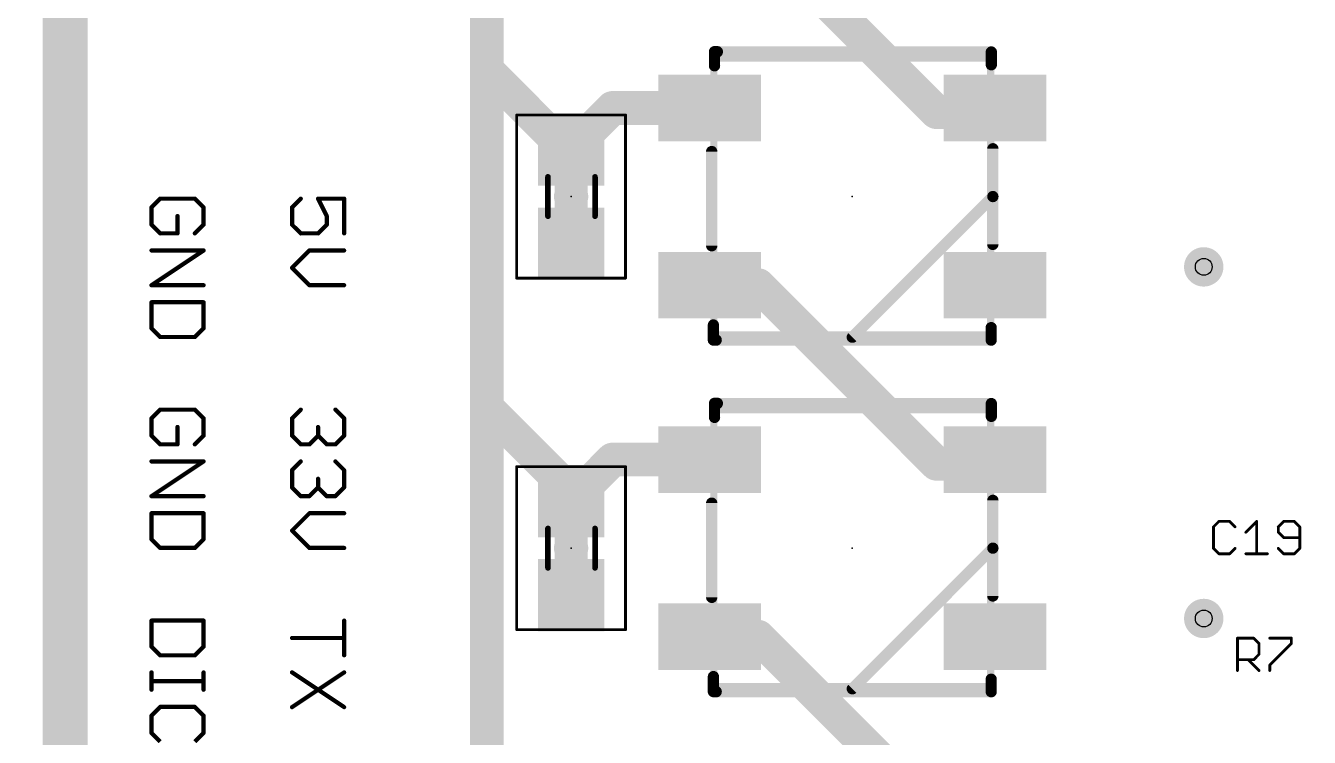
# Model space of a CAD drawing. Header units: inches. Extents: x 45 to 322, y 27 to 227.
# Drawn here: x 262.43 to 285.62, y 114.08 to 126.93 of the extents above; entities that cross this region are included whole.
import ezdxf

# ---------------------------------------------------------------- set-up
doc = ezdxf.new("R2010")
doc.units = ezdxf.units.IN
doc.header["$MEASUREMENT"] = 0
for name, color, linetype in [('1', 22, 'Continuous'), ('16', 175, 'Continuous'), ('18', 82, 'Continuous'), ('21', 253, 'Continuous'), ('23', 7, 'Continuous'), ('25', 253, 'Continuous'), ('29', 253, 'Continuous'), ('31', 253, 'Continuous'), ('35', 253, 'Continuous'), ('39', 22, 'Continuous'), ('44', 253, 'Continuous'), ('51', 253, 'Continuous')]:
    doc.layers.add(name, color=color, linetype=linetype)

# ---------------------------------------------------------------- blocks, each defined once
blk = doc.blocks.new('RECT')
blk.add_solid([(-0.5, -0.5), (0.5, -0.5), (-0.5, 0.5), (0.5, 0.5)])
blk = doc.blocks.new('ROUNDV')
at = {"const_width": 0.5}
blk.add_lwpolyline([(0, -0.25, 1), (0, 0.25, 1), (0, -0.25)], format="xyb", dxfattribs=at)

msp = doc.modelspace()

# ---------------------------------------------------------------- linework, layer by layer
for points in [[(284.592, 226.968), (247.092, 126.968), (284.592, 26.968)], [(284.592, 226.968), (322.092, 126.968), (284.592, 26.968)]]:
    msp.add_spline(points, degree=3)
at = {"layer": '1', "const_width": 0.61}
for points in [[(270.757, 132.738), (270.757, 126.134)], [(275.659, 128.598), (278.885, 125.372)], [(270.757, 126.134), (270.757, 120.038)], [(272.193, 124.698), (270.757, 126.134)], [(273.031, 125.448), (272.281, 124.698)], [(274.784, 125.448), (273.031, 125.448)], [(279.862, 125.372), (279.938, 125.448)], [(278.885, 125.372), (279.862, 125.372)], [(272.281, 124.698), (272.193, 124.698)], [(274.784, 122.248), (275.659, 122.248)], [(275.659, 122.248), (278.885, 119.022)], [(270.757, 120.038), (270.757, 113.688)], [(272.281, 118.514), (270.757, 120.038)], [(273.031, 119.098), (272.281, 118.348)], [(274.784, 119.098), (273.031, 119.098)], [(278.885, 119.022), (279.862, 119.022)], [(279.862, 119.022), (279.938, 119.098)], [(272.281, 118.348), (272.281, 118.514)], [(274.784, 115.898), (275.659, 115.898)], [(275.659, 115.898), (278.885, 112.672)]]:
    msp.add_lwpolyline(points, dxfattribs=at)
at = {"layer": '1', "const_width": 0.305}
for points in [[(270.909, 126.134, 1), (270.605, 126.134)], [(270.865, 126.242, 1), (270.649, 126.026)], [(270.605, 126.134, 1), (270.909, 126.134)], [(273.031, 125.6, 1), (273.031, 125.295)], [(273.139, 125.34, 1), (272.923, 125.556)], [(274.784, 125.295, 1), (274.784, 125.6)], [(280.046, 125.34, 1), (279.83, 125.556)], [(278.885, 125.524, 1), (278.885, 125.219)], [(278.777, 125.264, 1), (278.993, 125.48)], [(279.754, 125.48, 1), (279.97, 125.264)], [(279.862, 125.219, 1), (279.862, 125.524)], [(272.193, 124.85, 1), (272.193, 124.545)], [(272.085, 124.59, 1), (272.301, 124.806)], [(272.173, 124.806, 1), (272.389, 124.59)], [(272.281, 124.545, 1), (272.281, 124.85)], [(274.784, 122.4, 1), (274.784, 122.095)], [(275.767, 122.356, 1), (275.551, 122.14)], [(275.659, 122.095, 1), (275.659, 122.4)], [(270.909, 120.038, 1), (270.605, 120.038)], [(270.865, 120.146, 1), (270.649, 119.93)], [(270.605, 120.038, 1), (270.909, 120.038)], [(273.031, 119.25, 1), (273.031, 118.945)], [(273.139, 118.99, 1), (272.923, 119.206)], [(274.784, 118.945, 1), (274.784, 119.25)], [(278.885, 119.174, 1), (278.885, 118.869)], [(278.777, 118.914, 1), (278.993, 119.13)], [(279.754, 119.13, 1), (279.97, 118.914)], [(280.046, 118.99, 1), (279.83, 119.206)], [(279.862, 118.869, 1), (279.862, 119.174)], [(272.433, 118.514, 1), (272.129, 118.514)], [(272.173, 118.406, 1), (272.389, 118.622)], [(272.173, 118.456, 1), (272.389, 118.24)], [(272.129, 118.348, 1), (272.433, 118.348)], [(274.784, 116.05, 1), (274.784, 115.745)], [(275.767, 116.006, 1), (275.551, 115.79)], [(275.659, 115.745, 1), (275.659, 116.05)]]:
    msp.add_lwpolyline(points, format="xyb", dxfattribs=at)
at = {"layer": '16', "const_width": 0.813}
msp.add_lwpolyline([(263.137, 89.685), (263.137, 138.834)], dxfattribs=at)
at = {"layer": '21'}
for points, const_width in [([(274.872, 126.21), (274.872, 126.464)], 0.203), ([(274.872, 126.464), (274.923, 126.464)], 0.203), ([(274.923, 126.464), (274.923, 126.459)], 0.203), ([(274.923, 126.459), (279.873, 126.459)], 0.203), ([(279.873, 126.459), (279.873, 126.228)], 0.203), ([(279.901, 124.711), (279.901, 123.848)], 0.203), ([(274.821, 122.959), (274.821, 124.661)], 0.203), ([(272.311, 123.848), (272.25, 123.848)], 0.559), ([(279.901, 123.848), (277.361, 121.308)], 0.203), ([(279.901, 123.848), (279.901, 122.984)], 0.203), ([(274.851, 121.529), (274.851, 121.257)], 0.203), ([(279.87, 121.255), (279.87, 121.481)], 0.203), ([(274.851, 121.257), (274.902, 121.257)], 0.203), ([(274.902, 121.257), (274.902, 121.255)], 0.203), ([(274.902, 121.255), (279.87, 121.255)], 0.203), ([(274.872, 119.86), (274.872, 120.114)], 0.203), ([(274.872, 120.114), (274.923, 120.114)], 0.203), ([(274.923, 120.114), (274.923, 120.109)], 0.203), ([(274.923, 120.109), (279.873, 120.109)], 0.203), ([(279.873, 120.109), (279.873, 119.878)], 0.203), ([(274.821, 116.609), (274.821, 118.311)], 0.203), ([(279.901, 118.361), (279.901, 117.498)], 0.203), ([(272.311, 117.498), (272.25, 117.498)], 0.559), ([(279.901, 117.498), (277.361, 114.958)], 0.203), ([(279.901, 117.498), (279.901, 116.634)], 0.203), ([(274.851, 115.179), (274.851, 114.907)], 0.203), ([(279.87, 114.905), (279.87, 115.131)], 0.203), ([(274.851, 114.907), (274.902, 114.907)], 0.203), ([(274.902, 114.907), (274.902, 114.905)], 0.203), ([(274.902, 114.905), (279.87, 114.905)], 0.203)]:
    msp.add_lwpolyline(points, dxfattribs=dict(at, const_width=const_width))
for points, const_width in [([(274.923, 126.464, 1), (274.821, 126.464)], 0.102), ([(274.872, 126.515, 1), (274.872, 126.413)], 0.102), ([(274.973, 126.464, 1), (274.872, 126.464)], 0.102), ([(274.923, 126.51, 1), (274.923, 126.408)], 0.102), ([(274.872, 126.459, 1), (274.973, 126.459)], 0.102), ([(274.923, 126.413, 1), (274.923, 126.515)], 0.102), ([(279.924, 126.459, 1), (279.822, 126.459)], 0.102), ([(279.873, 126.408, 1), (279.873, 126.51)], 0.102), ([(274.821, 126.21, 1), (274.923, 126.21)], 0.102), ([(279.822, 126.228, 1), (279.924, 126.228)], 0.102), ([(279.952, 124.711, 1), (279.85, 124.711)], 0.102), ([(274.872, 124.661, 1), (274.77, 124.661)], 0.102), ([(272.25, 123.988, 1), (272.25, 123.708)], 0.279), ([(272.311, 123.708, 1), (272.311, 123.988)], 0.279), ([(279.952, 123.848, 1), (279.85, 123.848)], 0.102), ([(279.85, 123.848, 1), (279.952, 123.848)], 0.102), ([(279.937, 123.812, 1), (279.865, 123.884)], 0.102), ([(274.77, 122.959, 1), (274.872, 122.959)], 0.102), ([(279.85, 122.984, 1), (279.952, 122.984)], 0.102), ([(274.902, 121.529, 1), (274.801, 121.529)], 0.102), ([(279.921, 121.481, 1), (279.82, 121.481)], 0.102), ([(274.851, 121.308, 1), (274.851, 121.206)], 0.102), ([(274.801, 121.257, 1), (274.902, 121.257)], 0.102), ([(274.953, 121.257, 1), (274.851, 121.257)], 0.102), ([(274.902, 121.305, 1), (274.902, 121.204)], 0.102), ([(274.851, 121.255, 1), (274.953, 121.255)], 0.102), ([(274.902, 121.206, 1), (274.902, 121.308)], 0.102), ([(277.325, 121.344, 1), (277.397, 121.272)], 0.102), ([(279.82, 121.255, 1), (279.921, 121.255)], 0.102), ([(279.87, 121.204, 1), (279.87, 121.305)], 0.102), ([(274.923, 120.114, 1), (274.821, 120.114)], 0.102), ([(274.872, 120.165, 1), (274.872, 120.063)], 0.102), ([(274.973, 120.114, 1), (274.872, 120.114)], 0.102), ([(274.923, 120.16, 1), (274.923, 120.058)], 0.102), ([(274.872, 120.109, 1), (274.973, 120.109)], 0.102), ([(274.923, 120.063, 1), (274.923, 120.165)], 0.102), ([(279.924, 120.109, 1), (279.822, 120.109)], 0.102), ([(279.873, 120.058, 1), (279.873, 120.16)], 0.102), ([(274.821, 119.86, 1), (274.923, 119.86)], 0.102), ([(279.822, 119.878, 1), (279.924, 119.878)], 0.102), ([(274.872, 118.311, 1), (274.77, 118.311)], 0.102), ([(279.952, 118.361, 1), (279.85, 118.361)], 0.102), ([(272.25, 117.638, 1), (272.25, 117.358)], 0.279), ([(272.311, 117.358, 1), (272.311, 117.638)], 0.279), ([(279.952, 117.498, 1), (279.85, 117.498)], 0.102), ([(279.937, 117.462, 1), (279.865, 117.534)], 0.102), ([(279.85, 117.498, 1), (279.952, 117.498)], 0.102), ([(279.85, 116.634, 1), (279.952, 116.634)], 0.102), ([(274.77, 116.609, 1), (274.872, 116.609)], 0.102), ([(274.902, 115.179, 1), (274.801, 115.179)], 0.102), ([(277.325, 114.994, 1), (277.397, 114.922)], 0.102), ([(279.921, 115.131, 1), (279.82, 115.131)], 0.102), ([(274.851, 114.958, 1), (274.851, 114.856)], 0.102), ([(274.801, 114.907, 1), (274.902, 114.907)], 0.102), ([(274.953, 114.907, 1), (274.851, 114.907)], 0.102), ([(274.902, 114.955, 1), (274.902, 114.854)], 0.102), ([(274.851, 114.905, 1), (274.953, 114.905)], 0.102), ([(274.902, 114.856, 1), (274.902, 114.958)], 0.102), ([(279.82, 114.905, 1), (279.921, 114.905)], 0.102), ([(279.87, 114.854, 1), (279.87, 114.955)], 0.102)]:
    msp.add_lwpolyline(points, format="xyb", dxfattribs=dict(at, const_width=const_width))
at = {"layer": '23'}
for p in [(272.281, 123.848), (277.361, 123.848), (272.281, 117.498), (277.361, 117.498)]:
    msp.add_point(p, dxfattribs=at)
at = {"layer": '25'}
for points, const_width in [([(264.856, 123.81), (264.699, 123.653)], 0.0762), ([(264.699, 123.653), (264.699, 123.339)], 0.0762), ([(265.483, 123.81), (264.856, 123.81)], 0.0762), ([(265.64, 123.653), (265.483, 123.81)], 0.0762), ([(265.64, 123.339), (265.64, 123.653)], 0.0762), ([(267.239, 123.653), (267.396, 123.81)], 0.0762), ([(267.239, 123.339), (267.239, 123.653)], 0.0762), ([(268.18, 123.81), (267.709, 123.81)], 0.0762), ([(267.709, 123.81), (267.866, 123.496)], 0.0762), ([(268.18, 123.183), (268.18, 123.81)], 0.0762), ([(265.169, 123.183), (265.169, 123.496)], 0.0762), ([(267.866, 123.496), (267.866, 123.339)], 0.0762), ([(264.699, 123.339), (264.856, 123.183)], 0.0762), ([(264.856, 123.183), (265.169, 123.183)], 0.0762), ([(265.483, 123.183), (265.64, 123.339)], 0.0762), ([(267.396, 123.183), (267.239, 123.339)], 0.0762), ([(267.709, 123.183), (267.396, 123.183)], 0.0762), ([(267.866, 123.339), (267.709, 123.183)], 0.0762), ([(264.699, 122.874), (265.64, 122.874)], 0.0762), ([(265.64, 122.874), (264.699, 122.247)], 0.0762), ([(267.553, 122.874), (267.239, 122.561)], 0.0762), ([(268.18, 122.874), (267.553, 122.874)], 0.0762), ([(267.239, 122.561), (267.553, 122.247)], 0.0762), ([(264.699, 122.247), (265.64, 122.247)], 0.0762), ([(267.553, 122.247), (268.18, 122.247)], 0.0762), ([(265.64, 121.939), (264.699, 121.939)], 0.0762), ([(264.699, 121.939), (264.699, 121.468)], 0.0762), ([(265.64, 121.468), (265.64, 121.939)], 0.0762), ([(264.699, 121.468), (264.856, 121.312)], 0.0762), ([(264.856, 121.312), (265.483, 121.312)], 0.0762), ([(265.483, 121.312), (265.64, 121.468)], 0.0762), ([(264.856, 120), (264.699, 119.843)], 0.0762), ([(265.483, 120), (264.856, 120)], 0.0762), ([(265.64, 119.843), (265.483, 120)], 0.0762), ([(267.239, 119.843), (267.396, 120)], 0.0762), ([(268.023, 120), (268.18, 119.843)], 0.0762), ([(264.699, 119.843), (264.699, 119.529)], 0.0762), ([(265.169, 119.373), (265.169, 119.686)], 0.0762), ([(265.64, 119.529), (265.64, 119.843)], 0.0762), ([(267.239, 119.529), (267.239, 119.843)], 0.0762), ([(267.709, 119.529), (267.709, 119.686)], 0.0762), ([(268.18, 119.843), (268.18, 119.529)], 0.0762), ([(264.699, 119.529), (264.856, 119.373)], 0.0762), ([(265.483, 119.373), (265.64, 119.529)], 0.0762), ([(267.396, 119.373), (267.239, 119.529)], 0.0762), ([(267.709, 119.529), (267.553, 119.373)], 0.0762), ([(267.866, 119.373), (267.709, 119.529)], 0.0762), ([(268.18, 119.529), (268.023, 119.373)], 0.0762), ([(264.856, 119.373), (265.169, 119.373)], 0.0762), ([(267.553, 119.373), (267.396, 119.373)], 0.0762), ([(268.023, 119.373), (267.866, 119.373)], 0.0762), ([(264.699, 119.064), (265.64, 119.064)], 0.0762), ([(265.64, 119.064), (264.699, 118.437)], 0.0762), ([(267.239, 118.907), (267.396, 119.064)], 0.0762), ([(268.023, 119.064), (268.18, 118.907)], 0.0762), ([(267.239, 118.594), (267.239, 118.907)], 0.0762), ([(267.709, 118.594), (267.709, 118.751)], 0.0762), ([(268.18, 118.907), (268.18, 118.594)], 0.0762), ([(267.396, 118.437), (267.239, 118.594)], 0.0762), ([(267.709, 118.594), (267.553, 118.437)], 0.0762), ([(267.866, 118.437), (267.709, 118.594)], 0.0762), ([(268.18, 118.594), (268.023, 118.437)], 0.0762), ([(264.699, 118.437), (265.64, 118.437)], 0.0762), ([(267.553, 118.437), (267.396, 118.437)], 0.0762), ([(268.023, 118.437), (267.866, 118.437)], 0.0762), ([(265.64, 118.129), (264.699, 118.129)], 0.0762), ([(264.699, 118.129), (264.699, 117.658)], 0.0762), ([(265.64, 117.658), (265.64, 118.129)], 0.0762), ([(267.553, 118.129), (267.239, 117.815)], 0.0762), ([(268.18, 118.129), (267.553, 118.129)], 0.0762), ([(267.239, 117.815), (267.553, 117.502)], 0.0762), ([(283.985, 117.981), (283.887, 117.883)], 0.0508), ([(283.887, 117.883), (283.887, 117.494)], 0.0508), ([(284.18, 117.981), (283.985, 117.981)], 0.0508), ([(284.277, 117.883), (284.18, 117.981)], 0.0508), ([(284.472, 117.786), (284.667, 117.981)], 0.0508), ([(284.667, 117.981), (284.667, 117.396)], 0.0508), ([(285.154, 117.981), (285.057, 117.883)], 0.0508), ([(285.057, 117.883), (285.057, 117.786)], 0.0508), ([(285.349, 117.981), (285.154, 117.981)], 0.0508), ([(285.446, 117.883), (285.349, 117.981)], 0.0508), ([(285.446, 117.494), (285.446, 117.883)], 0.0508), ([(264.699, 117.658), (264.856, 117.502)], 0.0762), ([(265.483, 117.502), (265.64, 117.658)], 0.0762), ([(285.057, 117.786), (285.154, 117.689)], 0.0508), ([(285.154, 117.689), (285.446, 117.689)], 0.0508), ([(264.856, 117.502), (265.483, 117.502)], 0.0762), ([(267.553, 117.502), (268.18, 117.502)], 0.0762), ([(283.887, 117.494), (283.985, 117.396)], 0.0508), ([(283.985, 117.396), (284.18, 117.396)], 0.0508), ([(284.18, 117.396), (284.277, 117.494)], 0.0508), ([(284.472, 117.396), (284.862, 117.396)], 0.0508), ([(285.057, 117.494), (285.154, 117.396)], 0.0508), ([(285.154, 117.396), (285.349, 117.396)], 0.0508), ([(285.349, 117.396), (285.446, 117.494)], 0.0508), ([(265.64, 116.19), (264.699, 116.19)], 0.0762), ([(264.699, 116.19), (264.699, 115.719)], 0.0762), ([(265.64, 115.719), (265.64, 116.19)], 0.0762), ([(268.18, 116.19), (268.18, 115.563)], 0.0762), ([(264.699, 115.719), (264.856, 115.563)], 0.0762), ([(265.483, 115.563), (265.64, 115.719)], 0.0762), ([(267.239, 115.876), (268.18, 115.876)], 0.0762), ([(284.32, 115.288), (284.32, 115.873)], 0.0508), ([(284.32, 115.873), (284.612, 115.873)], 0.0508), ([(284.612, 115.873), (284.709, 115.775)], 0.0508), ([(284.709, 115.775), (284.709, 115.58)], 0.0508), ([(284.904, 115.873), (285.294, 115.873)], 0.0508), ([(285.294, 115.775), (284.904, 115.385)], 0.0508), ([(285.294, 115.873), (285.294, 115.775)], 0.0508), ([(264.856, 115.563), (265.483, 115.563)], 0.0762), ([(284.612, 115.483), (284.32, 115.483)], 0.0508), ([(284.514, 115.483), (284.709, 115.288)], 0.0508), ([(284.709, 115.58), (284.612, 115.483)], 0.0508), ([(264.699, 115.254), (264.699, 114.941)], 0.0762), ([(265.64, 115.254), (265.64, 114.941)], 0.0762), ([(268.18, 115.254), (267.239, 114.627)], 0.0762), ([(268.18, 114.627), (267.239, 115.254)], 0.0762), ([(284.904, 115.385), (284.904, 115.288)], 0.0508), ([(264.699, 115.097), (265.64, 115.097)], 0.0762), ([(264.856, 114.631), (264.699, 114.474)], 0.0762), ([(265.483, 114.631), (264.856, 114.631)], 0.0762), ([(265.64, 114.474), (265.483, 114.631)], 0.0762), ([(264.699, 114.474), (264.699, 114.16)], 0.0762), ([(265.64, 114.16), (265.64, 114.474)], 0.0762), ([(264.699, 114.16), (264.856, 114.003)], 0.0762), ([(265.483, 114.003), (265.64, 114.16)], 0.0762)]:
    msp.add_lwpolyline(points, dxfattribs=dict(at, const_width=const_width))
for points, const_width in [([(264.718, 123.653, 1), (264.68, 123.653)], 0.0381), ([(264.686, 123.666, 1), (264.713, 123.64)], 0.0381), ([(264.856, 123.829, 1), (264.856, 123.791)], 0.0381), ([(264.869, 123.796, 1), (264.842, 123.823)], 0.0381), ([(265.496, 123.823, 1), (265.469, 123.796)], 0.0381), ([(265.483, 123.791, 1), (265.483, 123.829)], 0.0381), ([(265.659, 123.653, 1), (265.621, 123.653)], 0.0381), ([(265.626, 123.64, 1), (265.653, 123.666)], 0.0381), ([(267.258, 123.653, 1), (267.22, 123.653)], 0.0381), ([(267.226, 123.666, 1), (267.253, 123.64)], 0.0381), ([(267.409, 123.796, 1), (267.382, 123.823)], 0.0381), ([(267.709, 123.829, 1), (267.709, 123.791)], 0.0381), ([(267.726, 123.818, 1), (267.692, 123.801)], 0.0381), ([(268.199, 123.81, 1), (268.161, 123.81)], 0.0381), ([(268.18, 123.791, 1), (268.18, 123.829)], 0.0381), ([(265.188, 123.496, 1), (265.15, 123.496)], 0.0381), ([(267.885, 123.496, 1), (267.847, 123.496)], 0.0381), ([(267.849, 123.488, 1), (267.883, 123.505)], 0.0381), ([(264.713, 123.353, 1), (264.686, 123.326)], 0.0381), ([(264.68, 123.339, 1), (264.718, 123.339)], 0.0381), ([(264.856, 123.202, 1), (264.856, 123.164)], 0.0381), ([(264.842, 123.169, 1), (264.869, 123.196)], 0.0381), ([(265.15, 123.183, 1), (265.188, 123.183)], 0.0381), ([(265.169, 123.164, 1), (265.169, 123.202)], 0.0381), ([(265.469, 123.196, 1), (265.496, 123.169)], 0.0381), ([(265.621, 123.339, 1), (265.659, 123.339)], 0.0381), ([(265.653, 123.326, 1), (265.626, 123.353)], 0.0381), ([(267.253, 123.353, 1), (267.226, 123.326)], 0.0381), ([(267.22, 123.339, 1), (267.258, 123.339)], 0.0381), ([(267.396, 123.202, 1), (267.396, 123.164)], 0.0381), ([(267.382, 123.169, 1), (267.409, 123.196)], 0.0381), ([(267.696, 123.196, 1), (267.723, 123.169)], 0.0381), ([(267.709, 123.164, 1), (267.709, 123.202)], 0.0381), ([(267.847, 123.339, 1), (267.885, 123.339)], 0.0381), ([(267.88, 123.326, 1), (267.853, 123.353)], 0.0381), ([(268.161, 123.183, 1), (268.199, 123.183)], 0.0381), ([(264.699, 122.893, 1), (264.699, 122.855)], 0.0381), ([(265.65, 122.858, 1), (265.629, 122.89)], 0.0381), ([(265.64, 122.855, 1), (265.64, 122.893)], 0.0381), ([(267.553, 122.893, 1), (267.553, 122.855)], 0.0381), ([(267.566, 122.861, 1), (267.539, 122.888)], 0.0381), ([(268.18, 122.855, 1), (268.18, 122.893)], 0.0381), ([(267.253, 122.574, 1), (267.226, 122.547)], 0.0381), ([(267.226, 122.574, 1), (267.253, 122.547)], 0.0381), ([(264.699, 122.266, 1), (264.699, 122.228)], 0.0381), ([(264.688, 122.263, 1), (264.71, 122.231)], 0.0381), ([(265.64, 122.228, 1), (265.64, 122.266)], 0.0381), ([(267.553, 122.266, 1), (267.553, 122.228)], 0.0381), ([(267.539, 122.234, 1), (267.566, 122.261)], 0.0381), ([(268.18, 122.228, 1), (268.18, 122.266)], 0.0381), ([(264.699, 121.958, 1), (264.699, 121.92)], 0.0381), ([(264.718, 121.939, 1), (264.68, 121.939)], 0.0381), ([(265.659, 121.939, 1), (265.621, 121.939)], 0.0381), ([(265.64, 121.92, 1), (265.64, 121.958)], 0.0381), ([(264.713, 121.482, 1), (264.686, 121.455)], 0.0381), ([(264.68, 121.468, 1), (264.718, 121.468)], 0.0381), ([(264.856, 121.331, 1), (264.856, 121.293)], 0.0381), ([(264.842, 121.298, 1), (264.869, 121.325)], 0.0381), ([(265.469, 121.325, 1), (265.496, 121.298)], 0.0381), ([(265.483, 121.293, 1), (265.483, 121.331)], 0.0381), ([(265.621, 121.468, 1), (265.659, 121.468)], 0.0381), ([(265.653, 121.455, 1), (265.626, 121.482)], 0.0381), ([(264.856, 120.019, 1), (264.856, 119.981)], 0.0381), ([(264.869, 119.986, 1), (264.842, 120.013)], 0.0381), ([(265.496, 120.013, 1), (265.469, 119.986)], 0.0381), ([(265.483, 119.981, 1), (265.483, 120.019)], 0.0381), ([(267.409, 119.986, 1), (267.382, 120.013)], 0.0381), ([(268.036, 120.013, 1), (268.009, 119.986)], 0.0381), ([(264.718, 119.843, 1), (264.68, 119.843)], 0.0381), ([(264.686, 119.856, 1), (264.713, 119.83)], 0.0381), ([(265.188, 119.686, 1), (265.15, 119.686)], 0.0381), ([(265.659, 119.843, 1), (265.621, 119.843)], 0.0381), ([(265.626, 119.83, 1), (265.653, 119.856)], 0.0381), ([(267.258, 119.843, 1), (267.22, 119.843)], 0.0381), ([(267.226, 119.856, 1), (267.253, 119.83)], 0.0381), ([(267.728, 119.686, 1), (267.69, 119.686)], 0.0381), ([(268.199, 119.843, 1), (268.161, 119.843)], 0.0381), ([(268.166, 119.83, 1), (268.193, 119.856)], 0.0381), ([(264.713, 119.543, 1), (264.686, 119.516)], 0.0381), ([(264.68, 119.529, 1), (264.718, 119.529)], 0.0381), ([(265.621, 119.529, 1), (265.659, 119.529)], 0.0381), ([(265.653, 119.516, 1), (265.626, 119.543)], 0.0381), ([(267.253, 119.543, 1), (267.226, 119.516)], 0.0381), ([(267.22, 119.529, 1), (267.258, 119.529)], 0.0381), ([(267.723, 119.543, 1), (267.696, 119.516)], 0.0381), ([(267.69, 119.529, 1), (267.728, 119.529)], 0.0381), ([(267.723, 119.516, 1), (267.696, 119.543)], 0.0381), ([(268.161, 119.529, 1), (268.199, 119.529)], 0.0381), ([(268.193, 119.516, 1), (268.166, 119.543)], 0.0381), ([(264.856, 119.392, 1), (264.856, 119.354)], 0.0381), ([(264.842, 119.359, 1), (264.869, 119.386)], 0.0381), ([(265.15, 119.373, 1), (265.188, 119.373)], 0.0381), ([(265.169, 119.354, 1), (265.169, 119.392)], 0.0381), ([(265.469, 119.386, 1), (265.496, 119.359)], 0.0381), ([(267.396, 119.392, 1), (267.396, 119.354)], 0.0381), ([(267.382, 119.359, 1), (267.409, 119.386)], 0.0381), ([(267.539, 119.386, 1), (267.566, 119.359)], 0.0381), ([(267.553, 119.354, 1), (267.553, 119.392)], 0.0381), ([(267.866, 119.392, 1), (267.866, 119.354)], 0.0381), ([(267.853, 119.359, 1), (267.88, 119.386)], 0.0381), ([(268.009, 119.386, 1), (268.036, 119.359)], 0.0381), ([(268.023, 119.354, 1), (268.023, 119.392)], 0.0381), ([(264.699, 119.083, 1), (264.699, 119.045)], 0.0381), ([(265.65, 119.048, 1), (265.629, 119.08)], 0.0381), ([(265.64, 119.045, 1), (265.64, 119.083)], 0.0381), ([(267.409, 119.051, 1), (267.382, 119.078)], 0.0381), ([(268.036, 119.078, 1), (268.009, 119.051)], 0.0381), ([(267.258, 118.907, 1), (267.22, 118.907)], 0.0381), ([(267.226, 118.921, 1), (267.253, 118.894)], 0.0381), ([(267.728, 118.751, 1), (267.69, 118.751)], 0.0381), ([(268.199, 118.907, 1), (268.161, 118.907)], 0.0381), ([(268.166, 118.894, 1), (268.193, 118.921)], 0.0381), ([(267.253, 118.607, 1), (267.226, 118.58)], 0.0381), ([(267.22, 118.594, 1), (267.258, 118.594)], 0.0381), ([(267.723, 118.607, 1), (267.696, 118.58)], 0.0381), ([(267.69, 118.594, 1), (267.728, 118.594)], 0.0381), ([(267.723, 118.58, 1), (267.696, 118.607)], 0.0381), ([(268.161, 118.594, 1), (268.199, 118.594)], 0.0381), ([(268.193, 118.58, 1), (268.166, 118.607)], 0.0381), ([(264.699, 118.456, 1), (264.699, 118.418)], 0.0381), ([(264.688, 118.453, 1), (264.71, 118.421)], 0.0381), ([(265.64, 118.418, 1), (265.64, 118.456)], 0.0381), ([(267.396, 118.456, 1), (267.396, 118.418)], 0.0381), ([(267.382, 118.424, 1), (267.409, 118.451)], 0.0381), ([(267.539, 118.451, 1), (267.566, 118.424)], 0.0381), ([(267.553, 118.418, 1), (267.553, 118.456)], 0.0381), ([(267.866, 118.456, 1), (267.866, 118.418)], 0.0381), ([(267.853, 118.424, 1), (267.88, 118.451)], 0.0381), ([(268.009, 118.451, 1), (268.036, 118.424)], 0.0381), ([(268.023, 118.418, 1), (268.023, 118.456)], 0.0381), ([(264.699, 118.148, 1), (264.699, 118.11)], 0.0381), ([(264.718, 118.129, 1), (264.68, 118.129)], 0.0381), ([(265.659, 118.129, 1), (265.621, 118.129)], 0.0381), ([(265.64, 118.11, 1), (265.64, 118.148)], 0.0381), ([(267.553, 118.148, 1), (267.553, 118.11)], 0.0381), ([(267.566, 118.115, 1), (267.539, 118.142)], 0.0381), ([(268.18, 118.11, 1), (268.18, 118.148)], 0.0381), ([(267.253, 117.829, 1), (267.226, 117.802)], 0.0381), ([(267.226, 117.829, 1), (267.253, 117.802)], 0.0381), ([(283.9, 117.883, 1), (283.875, 117.883)], 0.0254), ([(283.878, 117.892, 1), (283.896, 117.875)], 0.0254), ([(283.985, 117.994, 1), (283.985, 117.968)], 0.0254), ([(283.994, 117.972, 1), (283.976, 117.99)], 0.0254), ([(284.189, 117.99, 1), (284.171, 117.972)], 0.0254), ([(284.18, 117.968, 1), (284.18, 117.994)], 0.0254), ([(284.268, 117.875, 1), (284.286, 117.892)], 0.0254), ([(284.68, 117.981, 1), (284.654, 117.981)], 0.0254), ([(284.676, 117.972, 1), (284.658, 117.99)], 0.0254), ([(285.069, 117.883, 1), (285.044, 117.883)], 0.0254), ([(285.048, 117.892, 1), (285.066, 117.875)], 0.0254), ([(285.154, 117.994, 1), (285.154, 117.968)], 0.0254), ([(285.163, 117.972, 1), (285.145, 117.99)], 0.0254), ([(285.358, 117.99, 1), (285.34, 117.972)], 0.0254), ([(285.349, 117.968, 1), (285.349, 117.994)], 0.0254), ([(285.459, 117.883, 1), (285.434, 117.883)], 0.0254), ([(285.437, 117.875, 1), (285.455, 117.892)], 0.0254), ([(264.713, 117.672, 1), (264.686, 117.645)], 0.0381), ([(264.68, 117.658, 1), (264.718, 117.658)], 0.0381), ([(265.621, 117.658, 1), (265.659, 117.658)], 0.0381), ([(265.653, 117.645, 1), (265.626, 117.672)], 0.0381), ([(284.463, 117.795, 1), (284.481, 117.777)], 0.0254), ([(285.066, 117.795, 1), (285.048, 117.777)], 0.0254), ([(285.044, 117.786, 1), (285.069, 117.786)], 0.0254), ([(285.154, 117.701, 1), (285.154, 117.676)], 0.0254), ([(285.145, 117.68, 1), (285.163, 117.698)], 0.0254), ([(285.446, 117.676, 1), (285.446, 117.701)], 0.0254), ([(264.856, 117.521, 1), (264.856, 117.483)], 0.0381), ([(264.842, 117.488, 1), (264.869, 117.515)], 0.0381), ([(265.469, 117.515, 1), (265.496, 117.488)], 0.0381), ([(265.483, 117.483, 1), (265.483, 117.521)], 0.0381), ([(267.553, 117.521, 1), (267.553, 117.483)], 0.0381), ([(267.539, 117.488, 1), (267.566, 117.515)], 0.0381), ([(268.18, 117.483, 1), (268.18, 117.521)], 0.0381), ([(283.896, 117.503, 1), (283.878, 117.485)], 0.0254), ([(283.875, 117.494, 1), (283.9, 117.494)], 0.0254), ([(283.985, 117.409, 1), (283.985, 117.384)], 0.0254), ([(283.976, 117.387, 1), (283.994, 117.405)], 0.0254), ([(284.171, 117.405, 1), (284.189, 117.387)], 0.0254), ([(284.18, 117.384, 1), (284.18, 117.409)], 0.0254), ([(284.286, 117.485, 1), (284.268, 117.503)], 0.0254), ([(284.472, 117.409, 1), (284.472, 117.384)], 0.0254), ([(284.654, 117.396, 1), (284.68, 117.396)], 0.0254), ([(284.862, 117.384, 1), (284.862, 117.409)], 0.0254), ([(285.066, 117.503, 1), (285.048, 117.485)], 0.0254), ([(285.154, 117.409, 1), (285.154, 117.384)], 0.0254), ([(285.145, 117.387, 1), (285.163, 117.405)], 0.0254), ([(285.34, 117.405, 1), (285.358, 117.387)], 0.0254), ([(285.349, 117.384, 1), (285.349, 117.409)], 0.0254), ([(285.434, 117.494, 1), (285.459, 117.494)], 0.0254), ([(285.455, 117.485, 1), (285.437, 117.503)], 0.0254), ([(264.699, 116.209, 1), (264.699, 116.171)], 0.0381), ([(264.718, 116.19, 1), (264.68, 116.19)], 0.0381), ([(265.659, 116.19, 1), (265.621, 116.19)], 0.0381), ([(265.64, 116.171, 1), (265.64, 116.209)], 0.0381), ([(268.199, 116.19, 1), (268.161, 116.19)], 0.0381), ([(264.713, 115.733, 1), (264.686, 115.706)], 0.0381), ([(264.68, 115.719, 1), (264.718, 115.719)], 0.0381), ([(265.621, 115.719, 1), (265.659, 115.719)], 0.0381), ([(265.653, 115.706, 1), (265.626, 115.733)], 0.0381), ([(267.239, 115.895, 1), (267.239, 115.857)], 0.0381), ([(268.18, 115.857, 1), (268.18, 115.895)], 0.0381), ([(284.332, 115.873, 1), (284.307, 115.873)], 0.0254), ([(284.32, 115.885, 1), (284.32, 115.86)], 0.0254), ([(284.621, 115.882, 1), (284.603, 115.864)], 0.0254), ([(284.612, 115.86, 1), (284.612, 115.885)], 0.0254), ([(284.722, 115.775, 1), (284.697, 115.775)], 0.0254), ([(284.7, 115.766, 1), (284.718, 115.784)], 0.0254), ([(284.904, 115.885, 1), (284.904, 115.86)], 0.0254), ([(285.307, 115.873, 1), (285.281, 115.873)], 0.0254), ([(285.281, 115.775, 1), (285.307, 115.775)], 0.0254), ([(285.303, 115.766, 1), (285.285, 115.784)], 0.0254), ([(285.294, 115.86, 1), (285.294, 115.885)], 0.0254), ([(264.856, 115.582, 1), (264.856, 115.544)], 0.0381), ([(264.842, 115.549, 1), (264.869, 115.576)], 0.0381), ([(265.469, 115.576, 1), (265.496, 115.549)], 0.0381), ([(265.483, 115.544, 1), (265.483, 115.582)], 0.0381), ([(268.161, 115.563, 1), (268.199, 115.563)], 0.0381), ([(284.32, 115.496, 1), (284.32, 115.47)], 0.0254), ([(284.523, 115.492, 1), (284.505, 115.474)], 0.0254), ([(284.603, 115.492, 1), (284.621, 115.474)], 0.0254), ([(284.612, 115.47, 1), (284.612, 115.496)], 0.0254), ([(284.697, 115.58, 1), (284.722, 115.58)], 0.0254), ([(284.718, 115.571, 1), (284.7, 115.589)], 0.0254), ([(264.718, 115.254, 1), (264.68, 115.254)], 0.0381), ([(265.659, 115.254, 1), (265.621, 115.254)], 0.0381), ([(267.25, 115.27, 1), (267.228, 115.238)], 0.0381), ([(268.19, 115.238, 1), (268.169, 115.27)], 0.0381), ([(284.307, 115.288, 1), (284.332, 115.288)], 0.0254), ([(284.7, 115.279, 1), (284.718, 115.297)], 0.0254), ([(284.917, 115.385, 1), (284.892, 115.385)], 0.0254), ([(284.895, 115.394, 1), (284.913, 115.377)], 0.0254), ([(284.892, 115.288, 1), (284.917, 115.288)], 0.0254), ([(264.699, 115.117, 1), (264.699, 115.078)], 0.0381), ([(265.64, 115.078, 1), (265.64, 115.117)], 0.0381), ([(264.68, 114.941, 1), (264.718, 114.941)], 0.0381), ([(265.621, 114.941, 1), (265.659, 114.941)], 0.0381), ([(264.856, 114.65, 1), (264.856, 114.612)], 0.0381), ([(264.869, 114.617, 1), (264.842, 114.644)], 0.0381), ([(265.496, 114.644, 1), (265.469, 114.617)], 0.0381), ([(265.483, 114.612, 1), (265.483, 114.65)], 0.0381), ([(267.228, 114.643, 1), (267.25, 114.611)], 0.0381), ([(268.169, 114.611, 1), (268.19, 114.643)], 0.0381), ([(264.718, 114.474, 1), (264.68, 114.474)], 0.0381), ([(264.686, 114.487, 1), (264.713, 114.46)], 0.0381), ([(265.659, 114.474, 1), (265.621, 114.474)], 0.0381), ([(265.626, 114.46, 1), (265.653, 114.487)], 0.0381), ([(264.713, 114.174, 1), (264.686, 114.147)], 0.0381), ([(264.68, 114.16, 1), (264.718, 114.16)], 0.0381), ([(265.621, 114.16, 1), (265.659, 114.16)], 0.0381), ([(265.653, 114.147, 1), (265.626, 114.174)], 0.0381)]:
    msp.add_lwpolyline(points, format="xyb", dxfattribs=dict(at, const_width=const_width))
at = {"layer": '39', "const_width": 0.0508}
for points in [[(271.298, 122.375), (271.298, 125.321)], [(271.298, 125.321), (273.264, 125.321)], [(273.264, 125.321), (273.264, 122.375)], [(273.264, 122.375), (271.298, 122.375)], [(271.298, 116.025), (271.298, 118.971)], [(271.298, 118.971), (273.264, 118.971)], [(273.264, 118.971), (273.264, 116.025)], [(273.264, 116.025), (271.298, 116.025)]]:
    msp.add_lwpolyline(points, dxfattribs=at)
at = {"layer": '39', "const_width": 0.0254}
for points in [[(271.311, 125.321, 1), (271.285, 125.321)], [(271.298, 125.334, 1), (271.298, 125.308)], [(273.277, 125.321, 1), (273.251, 125.321)], [(273.264, 125.308, 1), (273.264, 125.334)], [(271.298, 122.388, 1), (271.298, 122.362)], [(271.285, 122.375, 1), (271.311, 122.375)], [(273.251, 122.375, 1), (273.277, 122.375)], [(273.264, 122.362, 1), (273.264, 122.388)], [(271.311, 118.971, 1), (271.285, 118.971)], [(271.298, 118.984, 1), (271.298, 118.958)], [(273.277, 118.971, 1), (273.251, 118.971)], [(273.264, 118.958, 1), (273.264, 118.984)], [(271.298, 116.038, 1), (271.298, 116.012)], [(271.285, 116.025, 1), (271.311, 116.025)], [(273.251, 116.025, 1), (273.277, 116.025)], [(273.264, 116.012, 1), (273.264, 116.038)]]:
    msp.add_lwpolyline(points, format="xyb", dxfattribs=at)
at = {"layer": '44'}
for centre in [(283.711, 122.578), (283.711, 116.228)]:
    msp.add_circle(centre, 0.152, dxfattribs=at)
at = {"layer": '51'}
for points, const_width in [([(274.861, 126.348), (274.861, 121.348)], 0.127), ([(279.861, 126.348), (274.861, 126.348)], 0.127), ([(279.861, 121.348), (279.861, 126.348)], 0.127), ([(271.862, 124.204), (271.862, 123.492)], 0.102), ([(272.713, 124.204), (272.713, 123.492)], 0.102), ([(274.861, 121.348), (279.861, 121.348)], 0.127), ([(274.861, 119.998), (274.861, 114.998)], 0.127), ([(279.861, 119.998), (274.861, 119.998)], 0.127), ([(279.861, 114.998), (279.861, 119.998)], 0.127), ([(271.862, 117.854), (271.862, 117.142)], 0.102), ([(272.713, 117.854), (272.713, 117.142)], 0.102), ([(274.861, 114.998), (279.861, 114.998)], 0.127)]:
    msp.add_lwpolyline(points, dxfattribs=dict(at, const_width=const_width))
for points, const_width in [([(274.893, 126.348, 1), (274.829, 126.348)], 0.0635), ([(274.861, 126.38, 1), (274.861, 126.316)], 0.0635), ([(279.893, 126.348, 1), (279.829, 126.348)], 0.0635), ([(279.861, 126.316, 1), (279.861, 126.38)], 0.0635), ([(271.887, 124.204, 1), (271.837, 124.204)], 0.0508), ([(272.738, 124.204, 1), (272.688, 124.204)], 0.0508), ([(271.837, 123.492, 1), (271.887, 123.492)], 0.0508), ([(272.688, 123.492, 1), (272.738, 123.492)], 0.0508), ([(274.861, 121.38, 1), (274.861, 121.316)], 0.0635), ([(274.829, 121.348, 1), (274.893, 121.348)], 0.0635), ([(279.829, 121.348, 1), (279.893, 121.348)], 0.0635), ([(279.861, 121.316, 1), (279.861, 121.38)], 0.0635), ([(274.893, 119.998, 1), (274.829, 119.998)], 0.0635), ([(274.861, 120.03, 1), (274.861, 119.966)], 0.0635), ([(279.893, 119.998, 1), (279.829, 119.998)], 0.0635), ([(279.861, 119.966, 1), (279.861, 120.03)], 0.0635), ([(271.887, 117.854, 1), (271.837, 117.854)], 0.0508), ([(272.738, 117.854, 1), (272.688, 117.854)], 0.0508), ([(271.837, 117.142, 1), (271.887, 117.142)], 0.0508), ([(272.688, 117.142, 1), (272.738, 117.142)], 0.0508), ([(274.861, 115.03, 1), (274.861, 114.966)], 0.0635), ([(279.861, 114.966, 1), (279.861, 115.03)], 0.0635), ([(274.829, 114.998, 1), (274.893, 114.998)], 0.0635), ([(279.829, 114.998, 1), (279.893, 114.998)], 0.0635)]:
    msp.add_lwpolyline(points, format="xyb", dxfattribs=dict(at, const_width=const_width))

# ---------------------------------------------------------------- block references
at = {"layer": '1', "xscale": 1.651}
for p in [(274.784, 125.448), (279.938, 125.448), (274.784, 122.248), (279.938, 122.248), (274.784, 119.098), (279.938, 119.098), (274.784, 115.898), (279.938, 115.898)]:
    msp.add_blockref('RECT', p, dxfattribs=at)
at = {"layer": '1', "xscale": 1.1, "rotation": 270}
for p in [(272.281, 124.698), (272.281, 122.998), (272.281, 118.348), (272.281, 116.648)]:
    msp.add_blockref('RECT', p, dxfattribs=at)
at = {"layer": '18', "xscale": 0.7112, "yscale": 0.7112}
for p in [(283.711, 122.578), (283.711, 122.578), (283.711, 116.228), (283.711, 116.228)]:
    msp.add_blockref('ROUNDV', p, dxfattribs=at)
at = {"layer": '29', "xscale": 1.8542, "yscale": 1.2032}
for p in [(274.784, 125.448), (279.938, 125.448), (274.784, 122.248), (279.938, 122.248), (274.784, 119.098), (279.938, 119.098), (274.784, 115.898), (279.938, 115.898)]:
    msp.add_blockref('RECT', p, dxfattribs=at)
at = {"layer": '29', "xscale": 1.3032, "yscale": 1.2032, "rotation": 270}
for p in [(272.281, 124.698), (272.281, 122.998), (272.281, 118.348), (272.281, 116.648)]:
    msp.add_blockref('RECT', p, dxfattribs=at)
at = {"layer": '31', "xscale": 1.651}
for p in [(274.784, 125.448), (279.938, 125.448), (274.784, 122.248), (279.938, 122.248), (274.784, 119.098), (279.938, 119.098), (274.784, 115.898), (279.938, 115.898)]:
    msp.add_blockref('RECT', p, dxfattribs=at)
at = {"layer": '31', "xscale": 1.1, "rotation": 270}
for p in [(272.281, 124.698), (272.281, 122.998), (272.281, 118.348), (272.281, 116.648)]:
    msp.add_blockref('RECT', p, dxfattribs=at)
at = {"layer": '35', "xscale": 0.3998, "yscale": 0.6, "rotation": 270}
for p in [(272.281, 123.848), (272.281, 117.498)]:
    msp.add_blockref('RECT', p, dxfattribs=at)
at = {"layer": '51', "xscale": 0.5001, "yscale": 0.95, "rotation": 270}
for p in [(272.286, 124.436), (272.286, 123.268), (272.286, 118.086), (272.286, 116.918)]:
    msp.add_blockref('RECT', p, dxfattribs=at)

doc.saveas('drawing.dxf')
